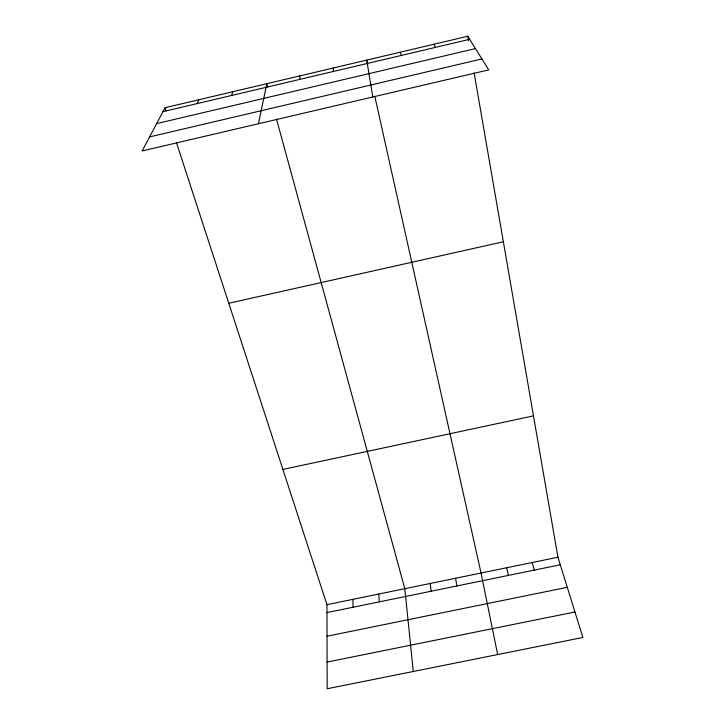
<?xml version="1.0" encoding="UTF-8"?>
<svg xmlns="http://www.w3.org/2000/svg" width="725" height="725" viewBox="0 0 725 725"><rect width="100%" height="100%" fill="white"/><g stroke="black" fill="none" stroke-linecap="round" stroke-linejoin="round"><path stroke-width="1.09" d="M299.67 79.415L299.996 75.862M258.435 123.739L266.818 83.701L267.706 86.927M231.565 95.483L232.77 91.74M197.209 103.593L198.858 99.742M165.073 107.717L142.136 150.945L488.722 69.872L467.788 36.25L165.073 107.717L166.107 110.898M162.989 111.659L469.691 39.313M156.654 123.594L475.464 48.584M149.586 136.907L481.917 58.943M228.774 303.267L503.358 241.778M282.895 469.428L533.482 415.878M326.957 604.677L557.942 557.235L582.864 637.474L327.174 688.75L326.957 604.677L176.447 142.635M326.975 612.589L560.289 564.775M327.038 636.224L567.285 587.313M327.102 662.07L574.952 611.991M433.976 44.234L435.426 47.397M400.282 52.191L401.288 55.444M532.241 562.518L534.316 570.095M276.524 119.217L404.813 588.691L413.277 671.486M506.603 567.784L508.424 575.405M367.702 64.489L366.723 60.112L372.822 96.987M374.78 96.235L481.047 573.031L497.658 654.557M467.788 36.25L468.558 40.7M474.15 72.989L557.942 557.235M455.563 578.269L456.868 585.972M430.152 583.489L431.194 591.228M378.776 594.038L379.32 601.859M352.83 599.367L353.102 607.233M333.301 68.005L333.409 71.458"/></g></svg>
